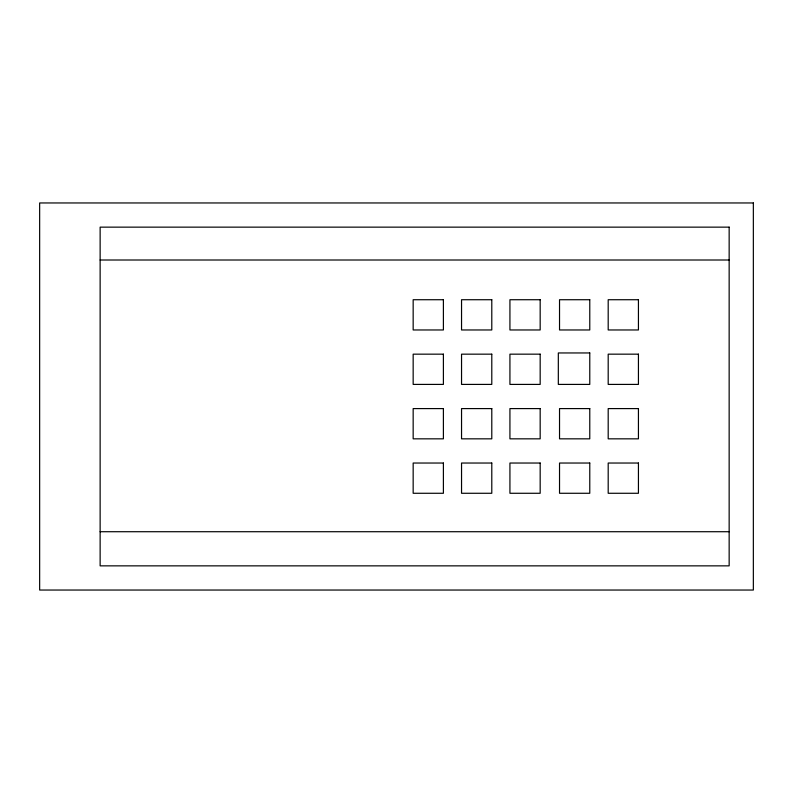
<?xml version="1.0" encoding="UTF-8"?>
<svg xmlns="http://www.w3.org/2000/svg" width="793" height="793" viewBox="0 0 793 793"><rect width="100%" height="100%" fill="white"/><g stroke="black" fill="none" stroke-linecap="round" stroke-linejoin="round"><path stroke-width="1.19" d="M100.136 260.005L729.154 260.005M100.136 531.716L729.154 531.716M753.35 202.958L39.65 202.958L39.65 590.042L753.35 590.042L753.35 202.958M729.154 227.145L100.136 227.145L100.136 565.855L729.154 565.855L729.154 227.145M443.396 299.724L413.163 299.724L413.163 329.967L443.396 329.967L443.396 299.724M491.789 299.724L461.546 299.724L461.546 329.967L491.789 329.967L491.789 299.724M540.172 299.724L509.929 299.724L509.929 329.967L540.172 329.967L540.172 299.724M589.774 299.724L559.531 299.724L559.531 329.967L589.774 329.967L589.774 299.724M638.434 299.724L608.191 299.724L608.191 329.967L638.434 329.967L638.434 299.724M589.774 352.954L558.322 352.954L558.322 384.407L589.774 384.407L589.774 352.954M443.396 354.164L413.163 354.164L413.163 384.407L443.396 384.407L443.396 354.164M491.789 354.164L461.546 354.164L461.546 384.407L491.789 384.407L491.789 354.164M540.172 354.164L509.929 354.164L509.929 384.407L540.172 384.407L540.172 354.164M638.434 354.164L608.191 354.164L608.191 384.407L638.434 384.407L638.434 354.164M443.396 408.593L413.163 408.593L413.163 438.836L443.396 438.836L443.396 408.593M491.789 408.593L461.546 408.593L461.546 438.836L491.789 438.836L491.789 408.593M540.172 408.593L509.929 408.593L509.929 438.836L540.172 438.836L540.172 408.593M589.774 408.593L559.531 408.593L559.531 438.836L589.774 438.836L589.774 408.593M638.434 408.593L608.191 408.593L608.191 438.836L638.434 438.836L638.434 408.593M443.396 463.033L413.163 463.033L413.163 493.276L443.396 493.276L443.396 463.033M491.789 463.033L461.546 463.033L461.546 493.276L491.789 493.276L491.789 463.033M540.172 463.033L509.929 463.033L509.929 493.276L540.172 493.276L540.172 463.033M589.774 463.033L559.531 463.033L559.531 493.276L589.774 493.276L589.774 463.033M638.434 463.033L608.191 463.033L608.191 493.276L638.434 493.276L638.434 463.033"/></g></svg>
